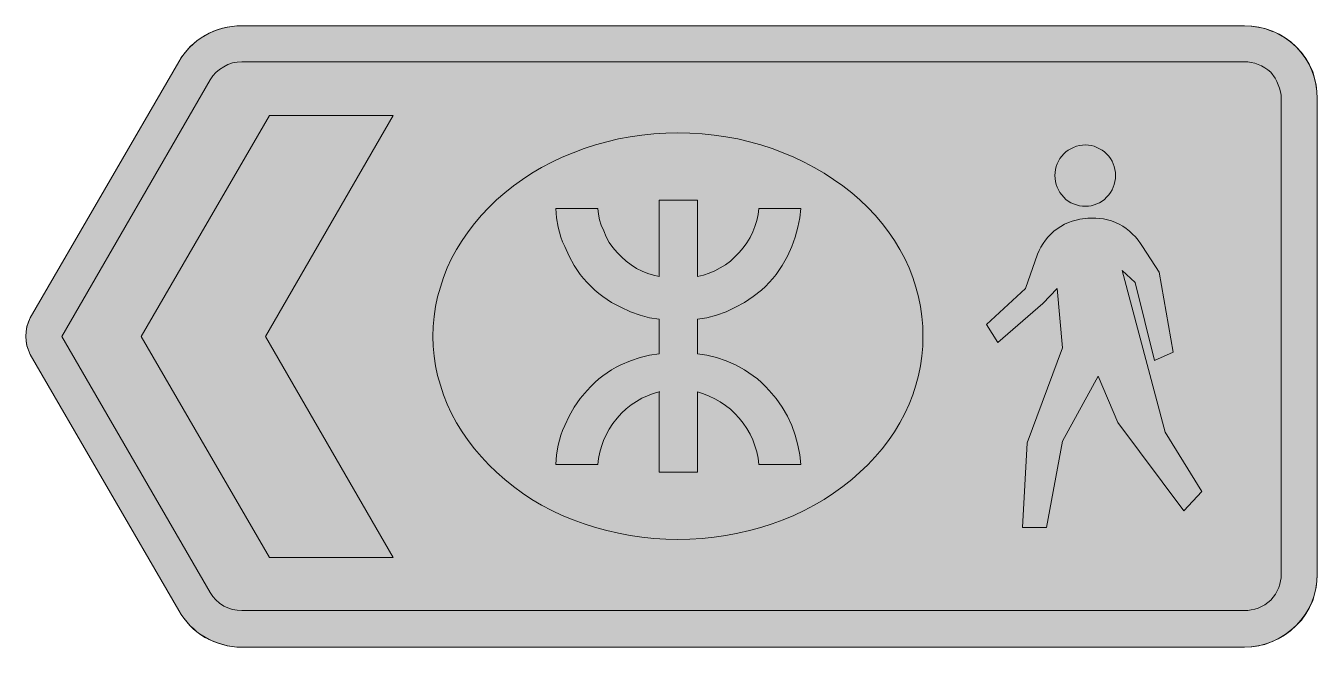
# Model space of a CAD drawing. Header units: metres. Extents: x 26 to 543, y 9 to 258.
import ezdxf

# ---------------------------------------------------------------- set-up
doc = ezdxf.new("R2010")
doc.units = ezdxf.units.M
for name, color, linetype, true_color in [('FILL_BLUE_0000FF', 7, 'Continuous', 0x0000ff), ('FILL_RED_FF0000', 7, 'Continuous', 0xff0000), ('FILL_WHITE_FFFFFF', 7, 'Continuous', 0xffffff), ('STROKE_BLUE_0000FF', 7, 'Continuous', 0x0000ff), ('STROKE_WHITE_FFFFFF', 7, 'Continuous', 0xffffff)]:
    doc.layers.add(name, color=color, linetype=linetype, true_color=true_color)

msp = doc.modelspace()

# ---------------------------------------------------------------- hatches: boundary and pattern name
at = {"layer": 'FILL_BLUE_0000FF', "true_color": 0x0000ff}
h = msp.add_hatch(color=7, dxfattribs=at)
h.dxf.hatch_style = 1
h.paths.add_polyline_path([(515.11, 243.47), (516.49, 243.26), (517.86, 242.92), (519.23, 242.45), (520.56, 241.86), (521.85, 241.14), (523.09, 240.3), (524.25, 239.34), (525.98, 236.9), (526.7, 235.59), (527.25, 234.24), (527.82, 232.89), (528.19, 231.54), (528.39, 230.19), (528.45, 228.84), (528.45, 38.04), (528.39, 36.78), (528.22, 35.48), (527.91, 34.15), (527.48, 32.83), (526.9, 31.52), (526.17, 30.24), (525.29, 29), (524.25, 27.84), (523.09, 26.8), (521.85, 25.92), (520.56, 25.19), (519.22, 24.61), (517.86, 24.18), (516.49, 23.87), (515.11, 23.7), (513.75, 23.64), (112.35, 23.64), (110.51, 23.75), (108.64, 24.09), (106.82, 24.65), (105.15, 25.44), (103.46, 26.62), (102, 27.91), (100.76, 29.32), (99.75, 30.84), (40.35, 133.44), (99.75, 236.34), (100.76, 237.85), (102, 239.23), (103.46, 240.43), (105.15, 241.44), (106.82, 242.4), (108.64, 243.05), (110.51, 243.42), (112.35, 243.54), (513.75, 243.54), (515.11, 243.47)])
at = {"layer": 'FILL_RED_FF0000', "true_color": 0xff0000}
h = msp.add_hatch(color=7, dxfattribs=at)
h.dxf.hatch_style = 1
h.paths.add_polyline_path([(282.13, 52.24), (277.34, 52.53), (272.58, 53.03), (267.86, 53.71), (263.19, 54.6), (258.56, 55.68), (253.98, 56.96), (249.45, 58.44), (245.01, 60), (240.68, 61.75), (236.49, 63.7), (232.43, 65.83), (228.5, 68.14), (224.73, 70.63), (221.11, 73.3), (217.65, 76.14), (214.36, 79.02), (211.24, 82.04), (208.3, 85.18), (205.54, 88.44), (202.96, 91.81), (200.56, 95.29), (198.36, 98.87), (196.35, 102.54), (194.65, 106.28), (193.15, 110.07), (191.87, 113.9), (190.8, 117.76), (189.96, 121.66), (189.35, 125.57), (188.98, 129.5), (188.85, 133.44), (188.98, 137.48), (189.35, 141.48), (189.96, 145.45), (190.8, 149.38), (191.87, 153.27), (193.15, 157.11), (194.65, 160.9), (196.35, 164.64), (198.36, 168.31), (200.56, 171.89), (202.96, 175.37), (205.54, 178.74), (208.3, 182), (211.24, 185.14), (214.36, 188.16), (217.65, 191.04), (221.11, 193.78), (224.73, 196.38), (228.5, 198.83), (232.43, 201.13), (236.49, 203.27), (240.68, 205.26), (245.01, 207.08), (249.45, 208.74), (253.98, 210.22), (258.56, 211.5), (263.19, 212.58), (267.86, 213.46), (272.58, 214.15), (277.34, 214.65), (282.13, 214.94), (286.95, 215.04), (291.79, 214.94), (296.61, 214.65), (301.42, 214.15), (306.19, 213.46), (310.92, 212.58), (315.6, 211.5), (320.21, 210.22), (324.75, 208.74), (329.09, 207.08), (333.35, 205.26), (337.5, 203.27), (341.55, 201.13), (345.49, 198.83), (349.3, 196.38), (352.99, 193.78), (356.55, 191.04), (359.84, 188.16), (362.96, 185.14), (365.9, 182), (368.66, 178.74), (371.24, 175.37), (373.64, 171.89), (375.84, 168.31), (377.85, 164.64), (379.54, 160.9), (381, 157.11), (382.24, 153.27), (383.25, 149.38), (384.04, 145.45), (384.6, 141.48), (384.94, 137.48), (385.05, 133.44), (384.94, 129.5), (384.6, 125.57), (384.04, 121.66), (383.25, 117.76), (382.24, 113.9), (381, 110.07), (379.54, 106.28), (377.85, 102.54), (375.84, 98.87), (373.64, 95.29), (371.24, 91.81), (368.66, 88.44), (365.9, 85.18), (362.96, 82.04), (359.84, 79.02), (356.55, 76.14), (352.99, 73.3), (349.3, 70.63), (345.49, 68.14), (341.55, 65.83), (337.5, 63.7), (333.35, 61.75), (329.09, 60), (324.75, 58.44), (320.21, 56.96), (315.6, 55.68), (310.92, 54.6), (306.19, 53.71), (301.42, 53.03), (296.61, 52.53), (291.79, 52.24), (286.95, 52.14), (282.13, 52.24)])
at = {"layer": 'FILL_WHITE_FFFFFF', "true_color": 0xffffff}
h = msp.add_hatch(color=7, dxfattribs=at)
h.dxf.hatch_style = 1
h.paths.add_polyline_path([(516.45, 257.82), (519.15, 257.45), (521.85, 256.8), (524.55, 255.84), (525.89, 255.34), (527.19, 254.73), (529.73, 253.25), (532.14, 251.49), (534.45, 249.54), (536.54, 247.23), (538.31, 244.81), (539.81, 242.28), (541.05, 239.64), (541.84, 236.94), (542.4, 234.24), (542.74, 231.54), (542.85, 228.84), (542.85, 38.04), (542.74, 35.51), (542.4, 32.9), (541.84, 30.24), (541.05, 27.54), (539.81, 24.85), (538.31, 22.25), (536.54, 19.82), (535.53, 18.69), (534.45, 17.64), (532.14, 15.55), (529.73, 13.78), (527.19, 12.28), (524.55, 11.04), (521.85, 10.08), (519.15, 9.43), (516.45, 9.06), (513.75, 8.94), (112.35, 8.94), (110.45, 9.01), (108.58, 9.21), (106.72, 9.54), (104.89, 9.99), (103.07, 10.55), (101.25, 11.22), (97.65, 12.84), (96.01, 13.91), (94.45, 15.08), (92.98, 16.34), (91.61, 17.68), (90.34, 19.09), (89.17, 20.56), (88.11, 22.08), (87.15, 23.64), (27.75, 126.24), (26.96, 127.91), (26.4, 129.73), (26.06, 131.6), (25.95, 133.44), (26.06, 135.46), (26.4, 137.41), (26.96, 139.26), (27.75, 140.94), (87.15, 243.54), (88.11, 245.09), (89.17, 246.57), (90.34, 248), (91.61, 249.35), (92.98, 250.64), (94.45, 251.85), (96.01, 252.99), (97.65, 254.04), (99.45, 254.98), (101.25, 255.79), (103.07, 256.46), (104.89, 257), (106.72, 257.42), (108.58, 257.71), (110.45, 257.88), (112.35, 257.94), (513.75, 257.94), (516.45, 257.82)])
h = msp.add_hatch(color=7, dxfattribs=at)
h.dxf.hatch_style = 1
h.paths.add_polyline_path([(121.95, 133.44), (172.95, 44.94), (123.45, 44.94), (72.15, 133.44), (123.45, 221.94), (172.95, 221.94), (121.95, 133.44)])
h = msp.add_hatch(color=7, dxfattribs=at)
h.dxf.hatch_style = 1
h.paths.add_polyline_path([(437.91, 199.16), (438.08, 200.35), (438.36, 201.51), (438.75, 202.63), (439.26, 203.7), (439.88, 204.73), (440.61, 205.71), (441.45, 206.64), (442.29, 207.4), (443.23, 208.09), (444.26, 208.7), (445.35, 209.23), (446.5, 209.65), (447.69, 209.97), (448.91, 210.17), (450.15, 210.24), (451.29, 210.17), (452.43, 209.97), (453.57, 209.65), (454.69, 209.23), (455.76, 208.7), (456.77, 208.09), (457.71, 207.4), (458.55, 206.64), (459.39, 205.71), (460.13, 204.73), (460.74, 203.7), (461.25, 202.63), (461.64, 201.51), (461.92, 200.35), (462.09, 199.16), (462.15, 197.94), (462.09, 196.72), (461.92, 195.53), (461.64, 194.37), (461.25, 193.25), (460.74, 192.18), (460.13, 191.15), (459.39, 190.17), (458.55, 189.24), (457.71, 188.4), (456.77, 187.66), (455.76, 187.05), (454.69, 186.54), (453.57, 186.15), (452.43, 185.86), (451.29, 185.7), (450.15, 185.64), (448.91, 185.7), (447.69, 185.86), (446.5, 186.15), (445.35, 186.54), (444.26, 187.05), (443.23, 187.66), (442.29, 188.4), (441.45, 189.24), (440.61, 190.17), (439.88, 191.15), (439.26, 192.18), (438.75, 193.25), (438.36, 194.37), (438.08, 195.53), (437.91, 196.72), (437.85, 197.94), (437.91, 199.16)])
h = msp.add_hatch(color=7, dxfattribs=at)
h.dxf.hatch_style = 1
h.paths.add_polyline_path([(279.45, 188.04), (294.75, 188.04), (294.75, 157.44), (297.18, 158), (299.53, 158.77), (301.78, 159.74), (303.94, 160.89), (306, 162.21), (307.95, 163.68), (309.81, 165.3), (311.55, 167.04), (313.15, 168.99), (314.58, 171.03), (315.84, 173.14), (316.91, 175.33), (317.8, 177.58), (318.51, 179.91), (319.03, 182.29), (319.35, 184.74), (336.15, 184.74), (335.76, 181.04), (335.03, 177.2), (333.96, 173.31), (332.55, 169.44), (330.81, 165.63), (328.73, 161.9), (326.31, 158.34), (324.97, 156.66), (323.55, 155.04), (322.05, 153.51), (320.47, 152.06), (317.14, 149.41), (313.64, 147.11), (310.05, 145.14), (306.23, 143.34), (302.4, 141.95), (298.58, 140.96), (294.75, 140.34), (294.75, 126.54), (298.58, 125.92), (302.4, 124.96), (306.23, 123.67), (310.05, 122.04), (313.64, 120.07), (317.14, 117.73), (318.83, 116.41), (320.47, 114.99), (322.05, 113.47), (323.55, 111.84), (326.31, 108.58), (328.73, 105.13), (330.81, 101.5), (332.55, 97.74), (333.96, 93.87), (335.03, 89.94), (335.76, 86.01), (336.15, 82.14), (319.35, 82.14), (319.03, 84.7), (318.51, 87.2), (317.8, 89.63), (316.91, 92), (315.84, 94.3), (314.58, 96.53), (313.15, 98.67), (311.55, 100.74), (309.81, 102.58), (307.95, 104.28), (306, 105.83), (303.94, 107.23), (301.78, 108.47), (299.53, 109.56), (297.18, 110.48), (294.75, 111.24), (294.75, 79.14), (279.45, 79.14), (279.45, 111.24), (277.1, 110.58), (274.8, 109.73), (272.55, 108.68), (270.38, 107.45), (268.28, 106.04), (266.29, 104.45), (264.41, 102.68), (262.65, 100.74), (260.96, 98.57), (259.49, 96.36), (258.23, 94.09), (257.18, 91.78), (256.32, 89.42), (255.65, 87.03), (255.16, 84.6), (254.85, 82.14), (238.05, 82.14), (238.4, 86.01), (239.06, 89.94), (239.54, 91.91), (240.12, 93.87), (240.82, 95.81), (241.65, 97.74), (243.39, 101.5), (245.48, 105.13), (247.89, 108.58), (250.65, 111.84), (252.14, 113.47), (253.69, 114.99), (255.29, 116.41), (256.95, 117.73), (258.67, 118.94), (260.44, 120.07), (262.27, 121.1), (264.15, 122.04), (267.98, 123.67), (271.8, 124.96), (275.63, 125.92), (279.45, 126.54), (279.45, 140.34), (275.63, 140.96), (271.8, 141.95), (267.98, 143.34), (264.15, 145.14), (262.27, 146.08), (260.44, 147.11), (258.67, 148.22), (256.95, 149.41), (255.29, 150.69), (253.69, 152.06), (250.65, 155.04), (249.23, 156.66), (247.89, 158.34), (245.48, 161.9), (243.39, 165.63), (241.65, 169.44), (240.82, 171.36), (240.12, 173.31), (239.54, 175.26), (239.06, 177.2), (238.4, 181.04), (238.05, 184.74), (254.85, 184.74), (255.14, 182.49), (255.6, 180.24), (256.28, 177.99), (257.25, 175.74), (258.26, 173.37), (259.5, 171.16), (260.96, 169.07), (262.65, 167.04), (264.33, 165.3), (266.21, 163.66), (268.26, 162.15), (270.45, 160.74), (272.7, 159.68), (274.95, 158.75), (277.2, 158), (279.45, 157.44), (279.45, 188.04)])
h = msp.add_hatch(color=7, dxfattribs=at)
h.dxf.hatch_style = 1
h.paths.add_polyline_path([(424.95, 56.94), (426.75, 90.84), (440.85, 128.94), (438.75, 152.64), (433.05, 146.64), (415.05, 131.04), (410.55, 138.24), (426.15, 152.64), (430.95, 166.44), (431.57, 167.89), (432.3, 169.3), (433.13, 170.67), (434.06, 171.99), (435.1, 173.25), (436.22, 174.46), (437.44, 175.59), (438.75, 176.64), (440.23, 177.58), (441.73, 178.39), (443.25, 179.08), (444.79, 179.64), (446.34, 180.09), (447.9, 180.44), (451.05, 180.84), (454.2, 180.89), (455.78, 180.77), (457.35, 180.54), (458.93, 180.2), (460.5, 179.74), (462.08, 179.16), (463.65, 178.44), (465.08, 177.6), (466.45, 176.65), (467.75, 175.62), (468.98, 174.5), (470.11, 173.32), (471.16, 172.07), (472.11, 170.77), (472.95, 169.44), (479.55, 159.24), (485.25, 127.14), (477.75, 123.84), (469.95, 155.04), (464.85, 159.84), (481.95, 95.04), (496.65, 71.34), (489.45, 63.54), (463.05, 98.94), (455.25, 117.54), (440.85, 91.44), (434.55, 56.94), (424.95, 56.94)])

# ---------------------------------------------------------------- linework, layer by layer
at = {"layer": 'FILL_BLUE_0000FF', "lineweight": 0, "true_color": 0x0000ff}
msp.add_lwpolyline([(515.11, 243.47), (516.49, 243.26), (517.86, 242.92), (519.23, 242.45), (520.56, 241.86), (521.85, 241.14), (523.09, 240.3), (524.25, 239.34), (525.98, 236.9), (526.7, 235.59), (527.25, 234.24), (527.82, 232.89), (528.19, 231.54), (528.39, 230.19), (528.45, 228.84), (528.45, 38.04), (528.39, 36.78), (528.22, 35.48), (527.91, 34.15), (527.48, 32.83), (526.9, 31.52), (526.17, 30.24), (525.29, 29), (524.25, 27.84), (523.09, 26.8), (521.85, 25.92), (520.56, 25.19), (519.22, 24.61), (517.86, 24.18), (516.49, 23.87), (515.11, 23.7), (513.75, 23.64), (112.35, 23.64), (110.51, 23.75), (108.64, 24.09), (106.82, 24.65), (105.15, 25.44), (103.46, 26.62), (102, 27.91), (100.76, 29.32), (99.75, 30.84), (40.35, 133.44), (99.75, 236.34), (100.76, 237.85), (102, 239.23), (103.46, 240.43), (105.15, 241.44), (106.82, 242.4), (108.64, 243.05), (110.51, 243.42), (112.35, 243.54), (513.75, 243.54)], close=True, dxfattribs=at)
at = {"layer": 'FILL_RED_FF0000', "lineweight": 0, "true_color": 0xff0000}
msp.add_lwpolyline([(282.13, 52.24), (277.34, 52.53), (272.58, 53.03), (267.86, 53.71), (263.19, 54.6), (258.56, 55.68), (253.98, 56.96), (249.45, 58.44), (245.01, 60), (240.68, 61.75), (236.49, 63.7), (232.43, 65.83), (228.5, 68.14), (224.73, 70.63), (221.11, 73.3), (217.65, 76.14), (214.36, 79.02), (211.24, 82.04), (208.3, 85.18), (205.54, 88.44), (202.96, 91.81), (200.56, 95.29), (198.36, 98.87), (196.35, 102.54), (194.65, 106.28), (193.15, 110.07), (191.87, 113.9), (190.8, 117.76), (189.96, 121.66), (189.35, 125.57), (188.98, 129.5), (188.85, 133.44), (188.98, 137.48), (189.35, 141.48), (189.96, 145.45), (190.8, 149.38), (191.87, 153.27), (193.15, 157.11), (194.65, 160.9), (196.35, 164.64), (198.36, 168.31), (200.56, 171.89), (202.96, 175.37), (205.54, 178.74), (208.3, 182), (211.24, 185.14), (214.36, 188.16), (217.65, 191.04), (221.11, 193.78), (224.73, 196.38), (228.5, 198.83), (232.43, 201.13), (236.49, 203.27), (240.68, 205.26), (245.01, 207.08), (249.45, 208.74), (253.98, 210.22), (258.56, 211.5), (263.19, 212.58), (267.86, 213.46), (272.58, 214.15), (277.34, 214.65), (282.13, 214.94), (286.95, 215.04), (291.79, 214.94), (296.61, 214.65), (301.42, 214.15), (306.19, 213.46), (310.92, 212.58), (315.6, 211.5), (320.21, 210.22), (324.75, 208.74), (329.09, 207.08), (333.35, 205.26), (337.5, 203.27), (341.55, 201.13), (345.49, 198.83), (349.3, 196.38), (352.99, 193.78), (356.55, 191.04), (359.84, 188.16), (362.96, 185.14), (365.9, 182), (368.66, 178.74), (371.24, 175.37), (373.64, 171.89), (375.84, 168.31), (377.85, 164.64), (379.54, 160.9), (381, 157.11), (382.24, 153.27), (383.25, 149.38), (384.04, 145.45), (384.6, 141.48), (384.94, 137.48), (385.05, 133.44), (384.94, 129.5), (384.6, 125.57), (384.04, 121.66), (383.25, 117.76), (382.24, 113.9), (381, 110.07), (379.54, 106.28), (377.85, 102.54), (375.84, 98.87), (373.64, 95.29), (371.24, 91.81), (368.66, 88.44), (365.9, 85.18), (362.96, 82.04), (359.84, 79.02), (356.55, 76.14), (352.99, 73.3), (349.3, 70.63), (345.49, 68.14), (341.55, 65.83), (337.5, 63.7), (333.35, 61.75), (329.09, 60), (324.75, 58.44), (320.21, 56.96), (315.6, 55.68), (310.92, 54.6), (306.19, 53.71), (301.42, 53.03), (296.61, 52.53), (291.79, 52.24), (286.95, 52.14)], close=True, dxfattribs=at)
at = {"layer": 'FILL_WHITE_FFFFFF', "lineweight": 0, "true_color": 0xffffff}
for points in [[(516.45, 257.82), (519.15, 257.45), (521.85, 256.8), (524.55, 255.84), (525.89, 255.34), (527.19, 254.73), (529.73, 253.25), (532.14, 251.49), (534.45, 249.54), (536.54, 247.23), (538.31, 244.81), (539.81, 242.28), (541.05, 239.64), (541.84, 236.94), (542.4, 234.24), (542.74, 231.54), (542.85, 228.84), (542.85, 38.04), (542.74, 35.51), (542.4, 32.9), (541.84, 30.24), (541.05, 27.54), (539.81, 24.85), (538.31, 22.25), (536.54, 19.82), (535.53, 18.69), (534.45, 17.64), (532.14, 15.55), (529.73, 13.78), (527.19, 12.28), (524.55, 11.04), (521.85, 10.08), (519.15, 9.43), (516.45, 9.06), (513.75, 8.94), (112.35, 8.94), (110.45, 9.01), (108.58, 9.21), (106.72, 9.54), (104.89, 9.99), (103.07, 10.55), (101.25, 11.22), (97.65, 12.84), (96.01, 13.91), (94.45, 15.08), (92.98, 16.34), (91.61, 17.68), (90.34, 19.09), (89.17, 20.56), (88.11, 22.08), (87.15, 23.64), (27.75, 126.24), (26.96, 127.91), (26.4, 129.73), (26.06, 131.6), (25.95, 133.44), (26.06, 135.46), (26.4, 137.41), (26.96, 139.26), (27.75, 140.94), (87.15, 243.54), (88.11, 245.09), (89.17, 246.57), (90.34, 248), (91.61, 249.35), (92.98, 250.64), (94.45, 251.85), (96.01, 252.99), (97.65, 254.04), (99.45, 254.98), (101.25, 255.79), (103.07, 256.46), (104.89, 257), (106.72, 257.42), (108.58, 257.71), (110.45, 257.88), (112.35, 257.94), (513.75, 257.94)], [(437.91, 199.16), (438.08, 200.35), (438.36, 201.51), (438.75, 202.63), (439.26, 203.7), (439.88, 204.73), (440.61, 205.71), (441.45, 206.64), (442.29, 207.4), (443.23, 208.09), (444.26, 208.7), (445.35, 209.23), (446.5, 209.65), (447.69, 209.97), (448.91, 210.17), (450.15, 210.24), (451.29, 210.17), (452.43, 209.97), (453.57, 209.65), (454.69, 209.23), (455.76, 208.7), (456.77, 208.09), (457.71, 207.4), (458.55, 206.64), (459.39, 205.71), (460.13, 204.73), (460.74, 203.7), (461.25, 202.63), (461.64, 201.51), (461.92, 200.35), (462.09, 199.16), (462.15, 197.94), (462.09, 196.72), (461.92, 195.53), (461.64, 194.37), (461.25, 193.25), (460.74, 192.18), (460.13, 191.15), (459.39, 190.17), (458.55, 189.24), (457.71, 188.4), (456.77, 187.66), (455.76, 187.05), (454.69, 186.54), (453.57, 186.15), (452.43, 185.86), (451.29, 185.7), (450.15, 185.64), (448.91, 185.7), (447.69, 185.86), (446.5, 186.15), (445.35, 186.54), (444.26, 187.05), (443.23, 187.66), (442.29, 188.4), (441.45, 189.24), (440.61, 190.17), (439.88, 191.15), (439.26, 192.18), (438.75, 193.25), (438.36, 194.37), (438.08, 195.53), (437.91, 196.72), (437.85, 197.94)], [(279.45, 188.04), (294.75, 188.04), (294.75, 157.44), (297.18, 158), (299.53, 158.77), (301.78, 159.74), (303.94, 160.89), (306, 162.21), (307.95, 163.68), (309.81, 165.3), (311.55, 167.04), (313.15, 168.99), (314.58, 171.03), (315.84, 173.14), (316.91, 175.33), (317.8, 177.58), (318.51, 179.91), (319.03, 182.29), (319.35, 184.74), (336.15, 184.74), (335.76, 181.04), (335.03, 177.2), (333.96, 173.31), (332.55, 169.44), (330.81, 165.63), (328.73, 161.9), (326.31, 158.34), (324.97, 156.66), (323.55, 155.04), (322.05, 153.51), (320.47, 152.06), (317.14, 149.41), (313.64, 147.11), (310.05, 145.14), (306.23, 143.34), (302.4, 141.95), (298.58, 140.96), (294.75, 140.34), (294.75, 126.54), (298.58, 125.92), (302.4, 124.96), (306.23, 123.67), (310.05, 122.04), (313.64, 120.07), (317.14, 117.73), (318.83, 116.41), (320.47, 114.99), (322.05, 113.47), (323.55, 111.84), (326.31, 108.58), (328.73, 105.13), (330.81, 101.5), (332.55, 97.74), (333.96, 93.87), (335.03, 89.94), (335.76, 86.01), (336.15, 82.14), (319.35, 82.14), (319.03, 84.7), (318.51, 87.2), (317.8, 89.63), (316.91, 92), (315.84, 94.3), (314.58, 96.53), (313.15, 98.67), (311.55, 100.74), (309.81, 102.58), (307.95, 104.28), (306, 105.83), (303.94, 107.23), (301.78, 108.47), (299.53, 109.56), (297.18, 110.48), (294.75, 111.24), (294.75, 79.14), (279.45, 79.14), (279.45, 111.24), (277.1, 110.58), (274.8, 109.73), (272.55, 108.68), (270.38, 107.45), (268.28, 106.04), (266.29, 104.45), (264.41, 102.68), (262.65, 100.74), (260.96, 98.57), (259.49, 96.36), (258.23, 94.09), (257.18, 91.78), (256.32, 89.42), (255.65, 87.03), (255.16, 84.6), (254.85, 82.14), (238.05, 82.14), (238.4, 86.01), (239.06, 89.94), (239.54, 91.91), (240.12, 93.87), (240.82, 95.81), (241.65, 97.74), (243.39, 101.5), (245.48, 105.13), (247.89, 108.58), (250.65, 111.84), (252.14, 113.47), (253.69, 114.99), (255.29, 116.41), (256.95, 117.73), (258.67, 118.94), (260.44, 120.07), (262.27, 121.1), (264.15, 122.04), (267.98, 123.67), (271.8, 124.96), (275.63, 125.92), (279.45, 126.54), (279.45, 140.34), (275.63, 140.96), (271.8, 141.95), (267.98, 143.34), (264.15, 145.14), (262.27, 146.08), (260.44, 147.11), (258.67, 148.22), (256.95, 149.41), (255.29, 150.69), (253.69, 152.06), (250.65, 155.04), (249.23, 156.66), (247.89, 158.34), (245.48, 161.9), (243.39, 165.63), (241.65, 169.44), (240.82, 171.36), (240.12, 173.31), (239.54, 175.26), (239.06, 177.2), (238.4, 181.04), (238.05, 184.74), (254.85, 184.74), (255.14, 182.49), (255.6, 180.24), (256.28, 177.99), (257.25, 175.74), (258.26, 173.37), (259.5, 171.16), (260.96, 169.07), (262.65, 167.04), (264.33, 165.3), (266.21, 163.66), (268.26, 162.15), (270.45, 160.74), (272.7, 159.68), (274.95, 158.75), (277.2, 158), (279.45, 157.44)], [(424.95, 56.94), (426.75, 90.84), (440.85, 128.94), (438.75, 152.64), (433.05, 146.64), (415.05, 131.04), (410.55, 138.24), (426.15, 152.64), (430.95, 166.44), (431.57, 167.89), (432.3, 169.3), (433.13, 170.67), (434.06, 171.99), (435.1, 173.25), (436.22, 174.46), (437.44, 175.59), (438.75, 176.64), (440.23, 177.58), (441.73, 178.39), (443.25, 179.08), (444.79, 179.64), (446.34, 180.09), (447.9, 180.44), (451.05, 180.84), (454.2, 180.89), (455.78, 180.77), (457.35, 180.54), (458.93, 180.2), (460.5, 179.74), (462.08, 179.16), (463.65, 178.44), (465.08, 177.6), (466.45, 176.65), (467.75, 175.62), (468.98, 174.5), (470.11, 173.32), (471.16, 172.07), (472.11, 170.77), (472.95, 169.44), (479.55, 159.24), (485.25, 127.14), (477.75, 123.84), (469.95, 155.04), (464.85, 159.84), (481.95, 95.04), (496.65, 71.34), (489.45, 63.54), (463.05, 98.94), (455.25, 117.54), (440.85, 91.44), (434.55, 56.94)]]:
    msp.add_lwpolyline(points, close=True, dxfattribs=at)
at = {"layer": 'FILL_WHITE_FFFFFF', "lineweight": 0, "true_color": 0x0000ff}
msp.add_lwpolyline([(121.95, 133.44), (172.95, 44.94), (123.45, 44.94), (72.15, 133.44), (123.45, 221.94), (172.95, 221.94)], close=True, dxfattribs=at)
at = {"layer": 'STROKE_BLUE_0000FF', "lineweight": 0, "true_color": 0x0000ff}
msp.add_lwpolyline([(27.75, 126.24), (87.15, 23.64), (88.16, 21.99), (89.27, 20.42), (90.47, 18.94), (91.76, 17.55), (93.14, 16.24), (94.6, 15.03), (96.13, 13.92), (97.73, 12.91), (99.39, 12.01), (101.11, 11.22), (102.88, 10.54), (104.7, 9.97), (106.56, 9.53), (108.46, 9.2), (110.39, 9.01), (112.35, 8.94), (513.75, 8.94), (516.66, 9.09), (519.52, 9.54), (522.3, 10.27), (525, 11.26), (527.58, 12.51), (530.03, 14), (532.33, 15.72), (534.45, 17.64), (536.36, 19.76), (538.04, 22.05), (539.48, 24.49), (540.68, 27.05), (541.62, 29.71), (542.3, 32.45), (542.71, 35.23), (542.85, 38.04), (542.85, 228.84), (542.71, 231.75), (542.3, 234.61), (541.62, 237.39), (540.68, 240.09), (539.48, 242.67), (538.04, 245.12), (536.36, 247.42), (534.45, 249.54), (532.33, 251.45), (530.03, 253.13), (527.58, 254.57), (525, 255.76), (522.3, 256.71), (519.52, 257.39), (516.66, 257.8), (513.75, 257.94), (112.35, 257.94), (110.39, 257.88), (108.46, 257.69), (106.56, 257.38), (104.7, 256.96), (102.88, 256.41), (101.11, 255.76), (99.39, 254.99), (97.73, 254.11), (96.13, 253.13), (94.6, 252.05), (93.14, 250.87), (91.76, 249.59), (90.47, 248.21), (89.27, 246.74), (88.16, 245.18), (87.15, 243.54), (27.75, 140.94), (26.96, 139.2), (26.4, 137.38), (26.06, 135.5), (25.95, 133.59), (26.06, 131.68), (26.4, 129.8), (26.96, 127.98), (27.75, 126.24)], dxfattribs=at)
at = {"layer": 'STROKE_WHITE_FFFFFF', "lineweight": 0, "true_color": 0xffffff}
msp.add_lwpolyline([(279.45, 111.24), (279.75, 111.24)], dxfattribs=at)

doc.saveas('drawing.dxf')
